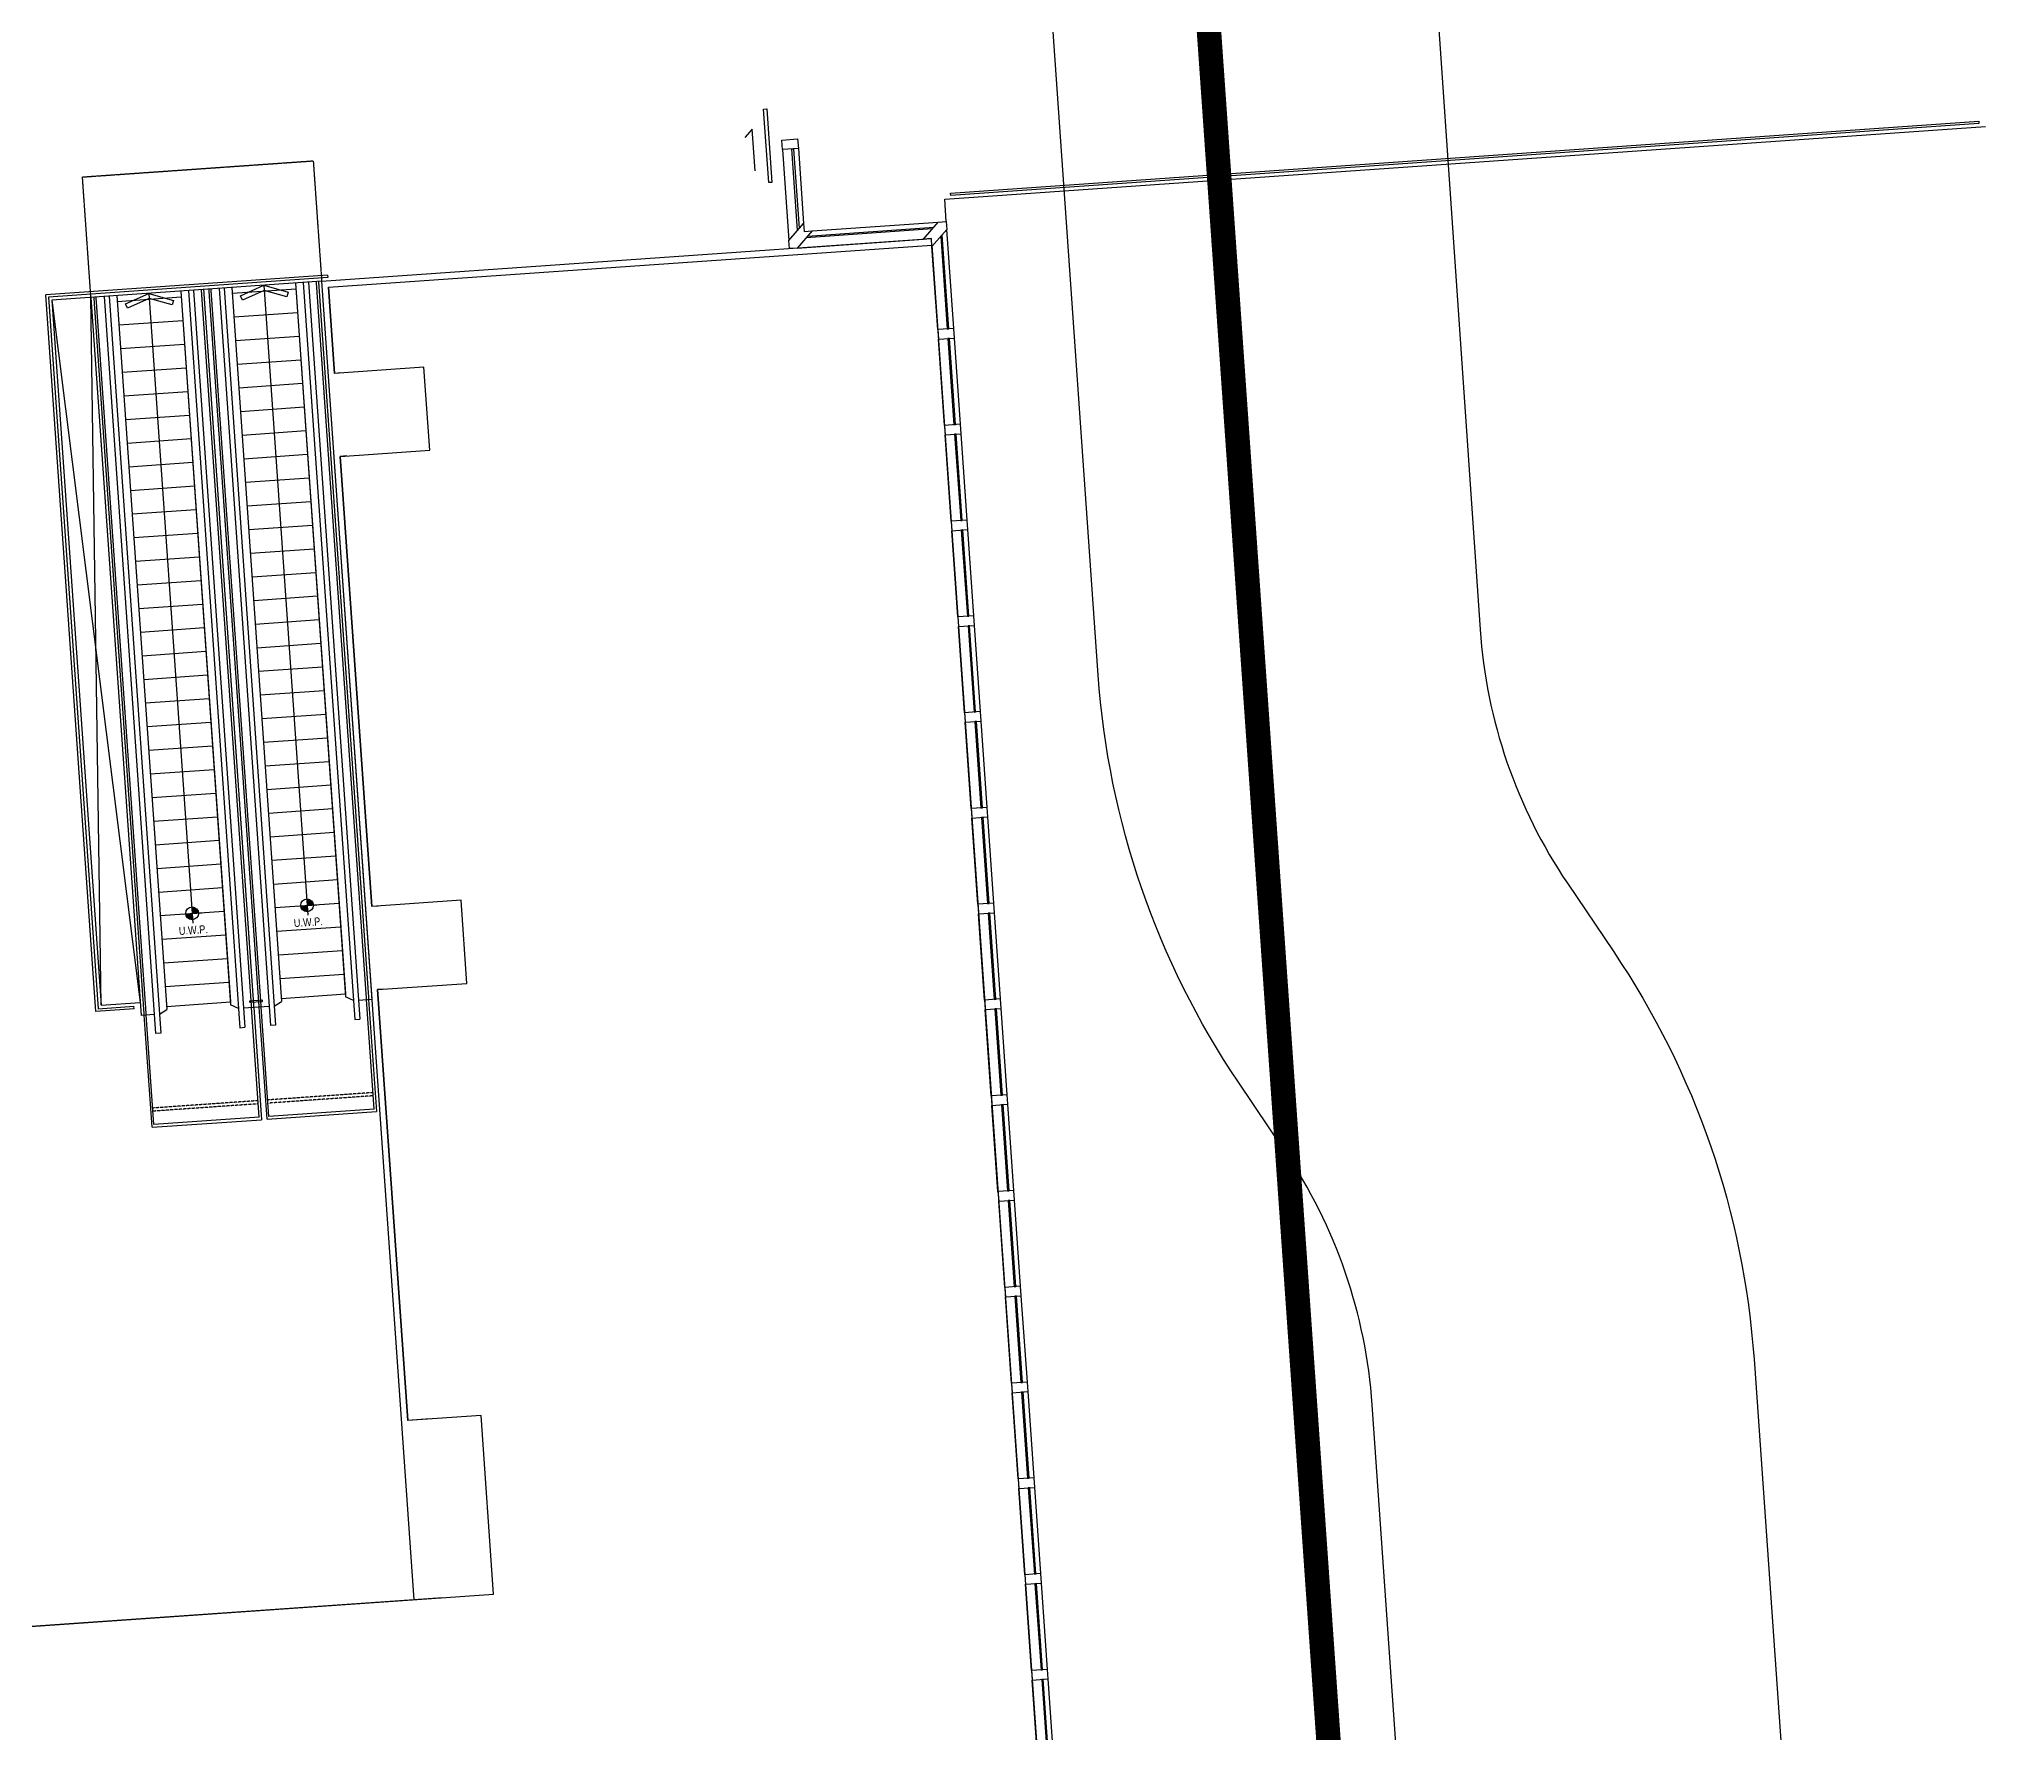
# Model space of a CAD drawing. Header units: millimetres. Extents: x 306 to 836129804, y -168137 to 818603917.
# Drawn here: x 834677202 to 834707865, y 818109355 to 818135812 of the extents above; entities that cross this region are included whole.
import ezdxf

# ---------------------------------------------------------------- set-up
doc = ezdxf.new("R2010")
doc.units = ezdxf.units.MM
doc.header["$LTSCALE"] = 3
for name, pattern in [('DASHED', [0.75, 0.5, -0.25]), ('DASHED2', [0.375, 0.25, -0.125]), ('Hidden 2', [2.3813, 1.5875, -0.7938])]:
    doc.linetypes.add(name, pattern=pattern)
doc.layers.get('Defpoints').update_dxf_attribs({"color": 32})
doc.layers.add('_PARCEL BOUNDARY', color=10, linetype='DASHED')
doc.styles.add('16085_1-300', font='ARIALN.TTF')

# ---------------------------------------------------------------- blocks, each defined once
blk = doc.blocks.new('P29')
at = {"layer": 'Defpoints', "ltscale": 0.04}
h = blk.add_hatch(color=256, dxfattribs=at)
edge = h.paths.add_edge_path(flags=0)
edge.add_line((835188441, 818181774), (835188448, 818181674))
edge.add_arc((835188441, 818181774), 100, 183.9989, 273.9989, ccw=False)
edge.add_line((835188342, 818181767), (835188441, 818181774))
h = blk.add_hatch(color=256, dxfattribs=at)
edge = h.paths.add_edge_path(flags=0)
edge.add_line((835188441, 818181774), (835188434, 818181873))
edge.add_arc((835188441, 818181774), 100, 3.9989, 93.9989, ccw=False)
edge.add_line((835188541, 818181781), (835188441, 818181774))
h = blk.add_hatch(color=256, dxfattribs=at)
edge = h.paths.add_edge_path(flags=0)
edge.add_line((835190237, 818181899), (835190244, 818181799))
edge.add_arc((835190237, 818181899), 100, 183.9989, 273.9989, ccw=False)
edge.add_line((835190137, 818181892), (835190237, 818181899))
h = blk.add_hatch(color=256, dxfattribs=at)
edge = h.paths.add_edge_path(flags=0)
edge.add_line((835190237, 818181899), (835190230, 818181999))
edge.add_arc((835190237, 818181899), 100, 3.9989, 93.9989, ccw=False)
edge.add_line((835190337, 818181906), (835190237, 818181899))
at = {"layer": 'Defpoints'}
for p, q in [((835197369, 818194338), (835197419, 818194341)), ((835197449, 818193191), (835197369, 818194338)), ((835197419, 818194341), (835197499, 818193194)), ((835197190, 818194025), (835197075, 818193893)), ((835197236, 818193376), (835197190, 818194025)), ((835200199, 818192932), (835216461, 818194069)), ((835200292, 818193028), (835216355, 818194151)), ((835216358, 818194112), (835200295, 818192989)), ((835216355, 818194151), (835216358, 818194112)), ((835197653, 818193856), (835197902, 818193874)), ((835197664, 818193707), (835197653, 818193856)), ((835197913, 818193724), (835197664, 818193707)), ((835197664, 818193707), (835197763, 818192285)), ((835197813, 818193717), (835197838, 818193719)), ((835197902, 818192445), (835197813, 818193717)), ((835197838, 818193719), (835197925, 818192472)), ((835197902, 818193874), (835197913, 818193724)), ((835197913, 818193724), (835197995, 818192552)), ((835197499, 818193194), (835197449, 818193191)), ((835200223, 818192583), (835200199, 818192932)), ((835200295, 818192989), (835200292, 818193028)), ((835197763, 818192285), (835197995, 818192552)), ((835197995, 818192552), (835198004, 818192428)), ((835200005, 818192467), (835198035, 818192329)), ((835198058, 818192356), (835200028, 818192493)), ((835198128, 818192436), (835200098, 818192574)), ((835199867, 818192307), (835200098, 818192574)), ((835200098, 818192574), (835200223, 818192583)), ((835200223, 818192583), (835200232, 818192458)), ((835190464, 818191650, 0), (835199991, 818192316)), ((835190571, 818191557, 0), (835199998, 818192216, 0)), ((835190571, 818191557), (835199998, 818192216)), ((835197772, 818192161), (835197763, 818192285)), ((835197896, 818192169), (835197772, 818192161)), ((835198128, 818192436), (835197896, 818192169)), ((835197896, 818192169), (835199867, 818192307)), ((835198004, 818192428), (835198128, 818192436)), ((835199991, 818192316), (835199867, 818192307)), ((835200000, 818192191), (835199991, 818192316)), ((835199998, 818192216), (835202781, 818152413)), ((835200232, 818192458), (835200000, 818192191)), ((835200091, 818190894), (835200000, 818192191)), ((835200139, 818192351), (835200240, 818190905)), ((835200265, 818190906), (835200162, 818192377)), ((835200340, 818190912), (835200232, 818192458)), ((835190464, 818191650, 0), (835191905, 818171050, 0)), ((835190571, 818191557, 0), (835190665, 818190210, 0)), ((835190665, 818190210), (835190571, 818191557)), ((835186936, 818180242), (835186154, 818191439, 0)), ((835186196, 818191402, 0), (835186974, 818180285)), ((835200340, 818190912), (835200091, 818190894)), ((835200091, 818190894), (835200101, 818190745)), ((835200101, 818190745), (835200350, 818190762)), ((835200195, 818189398), (835200101, 818190745)), ((835200240, 818190905), (835200265, 818190906)), ((835200350, 818190762), (835200340, 818190912)), ((835200445, 818189415), (835200350, 818190762)), ((835192062, 818190308), (835190665, 818190210)), ((835190765, 818190217), (835190665, 818190210, 0)), ((835192153, 818189011), (835192062, 818190308)), ((835200300, 818187902), (835200206, 818189248)), ((835200549, 818187919), (835200455, 818189266)), ((835190756, 818188913), (835192153, 818189011)), ((835190856, 818188920), (835190756, 818188913, 0)), ((835190756, 818188913, 0), (835191248, 818181881, 0)), ((835191248, 818181881), (835190756, 818188913)), ((835200404, 818186405), (835200310, 818187752)), ((835200654, 818186423), (835200560, 818187769)), ((835200509, 818184909), (835200415, 818186256)), ((835200758, 818184926), (835200664, 818186273)), ((835200614, 818183412), (835200519, 818184759)), ((835200863, 818183430), (835200769, 818184777)), ((835200968, 818181934), (835200873, 818183280)), ((835200718, 818181916), (835200624, 818183263)), ((835192644, 818181978), (835191248, 818181881)), ((835191347, 818181888), (835191248, 818181881, 0)), ((835192735, 818180681), (835192644, 818181978)), ((835200823, 818180420), (835200729, 818181767)), ((835201072, 818180437), (835200978, 818181784)), ((835191338, 818180584), (835192735, 818180681)), ((835191438, 818180591), (835191338, 818180584, 0)), ((835191338, 818180584, 0), (835191809, 818173850, 0)), ((835191809, 818173850), (835191338, 818180584)), ((835187535, 818180284), (835186936, 818180242)), ((835186974, 818180285), (835187532, 818180324)), ((835187535, 818180284), (835187532, 818180324)), ((835200927, 818178923), (835200833, 818180270)), ((835201177, 818178941), (835201083, 818180288)), ((835201032, 818177427), (835200938, 818178774)), ((835201281, 818177445), (835201187, 818178791)), ((835201137, 818175931), (835201043, 818177277)), ((835201386, 818175948), (835201292, 818177295)), ((835201241, 818174434), (835201147, 818175781)), ((835201491, 818174452), (835201396, 818175799)), ((835201346, 818172938), (835201252, 818174285)), ((835201595, 818172955), (835201501, 818174302)), ((835192956, 818173930), (835191809, 818173850)), ((835192158, 818173875), (835191809, 818173850)), ((835193151, 818171137), (835192956, 818173930)), ((835201450, 818171442), (835201356, 818172788)), ((835201700, 818171459), (835201606, 818172806)), ((835201804, 818169963), (835201710, 818171310)), ((835169907, 818169517), (835193151, 818171137)), ((835192353, 818171081), (835191905, 818171050)), ((835201555, 818169945), (835201461, 818171292)), ((835201660, 818168449), (835201566, 818169796)), ((835201909, 818168466), (835201815, 818169813))]:
    blk.add_line(p, q, dxfattribs=at)
at = {"layer": 'Defpoints', "color": 8, "linetype": 'DASHED2', "ltscale": 3}
for p, q in [((835186728, 818193279, 0), (835190333, 818193531, 0)), ((835190333, 818193531, 0), (835190465, 818191650, 0)), ((835186860, 818191398, 0), (835186728, 818193279, 0))]:
    blk.add_line(p, q, dxfattribs=at)
at = {"layer": 'Defpoints', "ltscale": 0.04}
for p, q in [((835190558, 818191747, 0), (835186154, 818191439, 0)), ((835190561, 818191707, 0), (835186196, 818191402, 0)), ((835189061, 818191552, 0), (835189840, 818180400)), ((835189560, 818191587, 0), (835190237, 818181899)), ((835190058, 818191622, 0), (835190835, 818180518)), ((835190058, 818191622, 0), (835190838, 818180470)), ((835190178, 818191630, 0), (835190983, 818180114)), ((835190258, 818191636, 0), (835191063, 818180119)), ((835190464, 818191650, 0), (835191249, 818180433)), ((835190558, 818191747, 0), (835190561, 818191707, 0)), ((835186859, 818191398, 0), (835187643, 818180181)), ((835187066, 818191412, 0), (835187871, 818179896)), ((835187146, 818191418, 0), (835187951, 818179902)), ((835187265, 818191426, 0), (835188045, 818180274)), ((835187272, 818191336), (835188269, 818191406)), ((835187764, 818191461, 0), (835188441, 818181774)), ((835188263, 818191496, 0), (835189039, 818180392)), ((835188263, 818191496, 0), (835189042, 818180344)), ((835188383, 818191504, 0), (835189188, 818179988)), ((835188462, 818191510, 0), (835189267, 818179994)), ((835188861, 818191538, 0), (835189666, 818180022)), ((835188941, 818191543, 0), (835189746, 818180027)), ((835189067, 818191462), (835190065, 818191531)), ((835187297, 818190967), (835188295, 818191037)), ((835189093, 818191093), (835190091, 818191162)), ((835187323, 818190598), (835188321, 818190668)), ((835189119, 818190723), (835190116, 818190793)), ((835189145, 818190354), (835190142, 818190424)), ((835187349, 818190229), (835188347, 818190298)), ((835189170, 818189985), (835190168, 818190055)), ((835187375, 818189860), (835188372, 818189929)), ((835187401, 818189491), (835188398, 818189560)), ((835189196, 818189616), (835190194, 818189686)), ((835187426, 818189121), (835188424, 818189191)), ((835189222, 818189247), (835190220, 818189317)), ((835187452, 818188752), (835188450, 818188822)), ((835189248, 818188878), (835190245, 818188948)), ((835189274, 818188509), (835190271, 818188578)), ((835187478, 818188383), (835188476, 818188453)), ((835189299, 818188140), (835190297, 818188209)), ((835187504, 818188014), (835188501, 818188084)), ((835187530, 818187645), (835188527, 818187715)), ((835189325, 818187770), (835190323, 818187840)), ((835187555, 818187276), (835188553, 818187345)), ((835189351, 818187401), (835190349, 818187471)), ((835187581, 818186907), (835188579, 818186976)), ((835189377, 818187032), (835190374, 818187102)), ((835189403, 818186663), (835190400, 818186733)), ((835187607, 818186537), (835188605, 818186607)), ((835189428, 818186294), (835190426, 818186364)), ((835187633, 818186168), (835188630, 818186238)), ((835187659, 818185799), (835188656, 818185869)), ((835189454, 818185925), (835190452, 818185994)), ((835187684, 818185430), (835188682, 818185500)), ((835189480, 818185556), (835190478, 818185625)), ((835187710, 818185061), (835188708, 818185131)), ((835189506, 818185186), (835190503, 818185256)), ((835189532, 818184817), (835190529, 818184887)), ((835187736, 818184692), (835188734, 818184762)), ((835189557, 818184448), (835190555, 818184518)), ((835187762, 818184323), (835188759, 818184392)), ((835187788, 818183954), (835188785, 818184023)), ((835189583, 818184079), (835190581, 818184149)), ((835187813, 818183584), (835188811, 818183654)), ((835189609, 818183710), (835190607, 818183780)), ((835187839, 818183215), (835188837, 818183285)), ((835189635, 818183341), (835190632, 818183411)), ((835189661, 818182972), (835190658, 818183041)), ((835187865, 818182846), (835188863, 818182916)), ((835189686, 818182603), (835190684, 818182672)), ((835187891, 818182477), (835188888, 818182547)), ((835187917, 818182108), (835188914, 818182178)), ((835189712, 818182233), (835190710, 818182303)), ((835190226, 818182049), (835190247, 818181748)), ((835187942, 818181739), (835188940, 818181809)), ((835188292, 818181763), (835188591, 818181784)), ((835188431, 818181923), (835188452, 818181622)), ((835189738, 818181864), (835190736, 818181934)), ((835190087, 818181889), (835190387, 818181910)), ((835187968, 818181370), (835188966, 818181439)), ((835189764, 818181495), (835190761, 818181565)), ((835189790, 818181126), (835190787, 818181196)), ((835187994, 818181001), (835188992, 818181070)), ((835189816, 818180757), (835190813, 818180827)), ((835188020, 818180631), (835189017, 818180701)), ((835189837, 818180446), (835190835, 818180516)), ((835187930, 818180201), (835188045, 818180274)), ((835188042, 818180321), (835189039, 818180391)), ((835189167, 818180288), (835189042, 818180344)), ((835189645, 818180321), (835189246, 818180293)), ((835189491, 818178589), (835189371, 818180302)), ((835189403, 818180304), (835189526, 818178551)), ((835189611, 818178557), (835189489, 818180310)), ((835189641, 818178600), (835189521, 818180312)), ((835189725, 818180327), (835189840, 818180400)), ((835190962, 818180413), (835190838, 818180470)), ((835191042, 818180419), (835191249, 818180433)), ((835191287, 818178715), (835191167, 818180427)), ((835191199, 818180430), (835191321, 818178677)), ((835187850, 818180196), (835187643, 818180181)), ((835187816, 818178432), (835187693, 818180185)), ((835187845, 818178474), (835187725, 818180187)), ((835187951, 818179902), (835187871, 818179896)), ((835189188, 818179988), (835189267, 818179994)), ((835189746, 818180027), (835189666, 818180022)), ((835190983, 818180114), (835191063, 818180119)), ((835189611, 818178557), (835191321, 818178677)), ((835191287, 818178715), (835189641, 818178600)), ((835187816, 818178432), (835189526, 818178551)), ((835189491, 818178589), (835187845, 818178474))]:
    blk.add_line(p, q, dxfattribs=at)
at = {"layer": 'Defpoints', "color": 7}
for p, q in [((835190464, 818191650, 0), (835186250, 818191355, 0)), ((835186250, 818191355, 0), (835187020, 818180338)), ((835187020, 818180338), (835187629, 818180381))]:
    blk.add_line(p, q, dxfattribs=at)
at = {"layer": 'Defpoints', "linetype": 'ByBlock', "ltscale": 0.1}
for p, q in [((835189195, 818191424, 0), (835189560, 818191587, 0)), ((835189560, 818191587, 0), (835189943, 818191477, 0)), ((835187399, 818191299, 0), (835187764, 818191461, 0)), ((835187430, 818191230, 0), (835187399, 818191299, 0)), ((835187770, 818191382, 0), (835187430, 818191230, 0)), ((835187764, 818191461, 0), (835188148, 818191351, 0)), ((835188127, 818191279, 0), (835187770, 818191382, 0)), ((835188148, 818191351, 0), (835188127, 818191279, 0)), ((835189226, 818191356, 0), (835189195, 818191424, 0)), ((835189565, 818191507, 0), (835189226, 818191356, 0)), ((835189923, 818191405, 0), (835189565, 818191507, 0)), ((835189943, 818191477, 0), (835189923, 818191405, 0))]:
    blk.add_line(p, q, dxfattribs=at)
at = {"layer": 'Defpoints', "color": 8, "linetype": 'Hidden 2', "ltscale": 0.05}
for p, q in [((835191167, 818180427), (835190383, 818191644, 0)), ((835190415, 818191646, 0), (835191199, 818180430)), ((835187693, 818180185), (835186909, 818191401, 0)), ((835187725, 818180187), (835186941, 818191404, 0)), ((835189371, 818180302), (835188587, 818191519, 0)), ((835188619, 818191521, 0), (835189403, 818180304)), ((835189489, 818180310), (835188705, 818191527, 0)), ((835189521, 818180312), (835188737, 818191529, 0))]:
    blk.add_line(p, q, dxfattribs=at)
at = {"layer": 'Defpoints', "ltscale": 0.1}
for p, q in [((835186250, 818191355, 0), (835187629, 818180381)), ((835187020, 818180338), (835186859, 818191398, 0))]:
    blk.add_line(p, q, dxfattribs=at)
at = {"layer": 'Defpoints', "transparency": 16777216}
for p, q in [((835189538, 818180419), (835189339, 818180405)), ((835189339, 818180405), (835189340, 818180385)), ((835189340, 818180385), (835189540, 818180399)), ((835189540, 818180399), (835189538, 818180419))]:
    blk.add_line(p, q, dxfattribs=at)
at = {"layer": 'Defpoints', "color": 8, "linetype": 'Hidden 2', "ltscale": 0.25}
for p, q in [((835191268, 818178974), (835189622, 818178859)), ((835189473, 818178848), (835187827, 818178733)), ((835189476, 818178799), (835187830, 818178684)), ((835191272, 818178924), (835189626, 818178809))]:
    blk.add_line(p, q, dxfattribs=at)
at = {"layer": 'Defpoints', "ltscale": 2}
blk.add_line((835181355, 818170317, 0), (835191904, 818171055, 0), dxfattribs=at)
at = {"layer": 'Defpoints'}
for points in [[(835200275, 818190757), (835200250, 818190755), (835200344, 818189408), (835200369, 818189410)], [(835200445, 818189415), (835200195, 818189398), (835200206, 818189248), (835200455, 818189266)], [(835200380, 818189260), (835200355, 818189259), (835200449, 818187912), (835200474, 818187914)], [(835200549, 818187919), (835200300, 818187902), (835200310, 818187752), (835200560, 818187769)], [(835200484, 818187764), (835200459, 818187762), (835200554, 818186416), (835200578, 818186417)], [(835200654, 818186423), (835200404, 818186405), (835200415, 818186256), (835200664, 818186273)], [(835200589, 818186268), (835200564, 818186266), (835200658, 818184919), (835200683, 818184921)], [(835200758, 818184926), (835200509, 818184909), (835200519, 818184759), (835200769, 818184777)], [(835200694, 818184771), (835200669, 818184770), (835200763, 818183423), (835200788, 818183425)], [(835200863, 818183430), (835200614, 818183412), (835200624, 818183263), (835200873, 818183280)], [(835200798, 818183275), (835200773, 818183273), (835200867, 818181927), (835200892, 818181928)], [(835200968, 818181934), (835200718, 818181916), (835200729, 818181767), (835200978, 818181784)], [(835200903, 818181779), (835200878, 818181777), (835200972, 818180430), (835200997, 818180432)], [(835201072, 818180437), (835200823, 818180420), (835200833, 818180270), (835201083, 818180288)], [(835201007, 818180282), (835200982, 818180281), (835201077, 818178934), (835201102, 818178936)], [(835201177, 818178941), (835200927, 818178923), (835200938, 818178774), (835201187, 818178791)], [(835201112, 818178786), (835201087, 818178784), (835201181, 818177438), (835201206, 818177439)], [(835201281, 818177445), (835201032, 818177427), (835201043, 818177277), (835201292, 818177295)], [(835201217, 818177290), (835201192, 818177288), (835201286, 818175941), (835201311, 818175943)], [(835201386, 818175948), (835201137, 818175931), (835201147, 818175781), (835201396, 818175799)], [(835201321, 818175793), (835201296, 818175792), (835201390, 818174445), (835201415, 818174447)], [(835201491, 818174452), (835201241, 818174434), (835201252, 818174285), (835201501, 818174302)], [(835201426, 818174297), (835201401, 818174295), (835201495, 818172948), (835201520, 818172950)], [(835201595, 818172955), (835201346, 818172938), (835201356, 818172788), (835201606, 818172806)], [(835201530, 818172801), (835201505, 818172799), (835201600, 818171452), (835201625, 818171454)], [(835201700, 818171459), (835201450, 818171442), (835201461, 818171292), (835201710, 818171310)], [(835201635, 818171304), (835201610, 818171302), (835201704, 818169956), (835201729, 818169958)], [(835201804, 818169963), (835201555, 818169945), (835201566, 818169796), (835201815, 818169813)], [(835201740, 818169808), (835201715, 818169806), (835201809, 818168459), (835201834, 818168461)]]:
    blk.add_lwpolyline(points, close=True, dxfattribs=at)
at = {"layer": 'Defpoints', "ltscale": 0.04}
for centre in [(835188441, 818181774), (835190237, 818181899)]:
    blk.add_circle(centre, 100, dxfattribs=at)
at = {"layer": 'Defpoints', "style": '16085_1-300'}
for p in [(835188238, 818181436), (835190034, 818181560)]:
    blk.add_text('U.W.P.', height=125, rotation=3.9989, dxfattribs=at).set_placement(p)
blk = doc.blocks.new('PB1')
at = {"layer": '_PARCEL BOUNDARY', "ltscale": 5, "const_width": 382}
blk.add_lwpolyline([(834693862, 817544099), (834698492, 817477884)], dxfattribs=at)

msp = doc.modelspace()

# ---------------------------------------------------------------- linework, layer by layer
at = {"layer": 'Defpoints', "linetype": 'Continuous', "ltscale": 0.01}
for points in [[(834652949, 818089680), (834658934, 818090098), (834659074, 818088101, 0.414214), (834667719, 818080585), (834692159, 818082294, 0.414213), (834699674, 818090939), (834698029, 818114478, 0.131652), (834696664, 818118442), (834695939, 818119517, -0.131652), (834693748, 818125880), (834692561, 818142862, 0.393916), (834684481, 818150397, 0.005417), (834678036, 818150136), (834677732, 818156128, -0.011019), (834692911, 818156564), (834711989, 818156691)], [(834712029, 818150691), (834706663, 818150655, 0.41227), (834698617, 818142555), (834699713, 818126592, 0.131652), (834701078, 818122628), (834701803, 818121553, -0.131652), (834703994, 818115190), (834705635, 818091708, 0.414214), (834714280, 818084193)]]:
    msp.add_lwpolyline(points, format="xyb", dxfattribs=at)

# ---------------------------------------------------------------- block references
for name, p in [('PB1', (-1, 614971)), ('P29', (-508850, -59618))]:
    msp.add_blockref(name, p)

doc.saveas('drawing.dxf')
